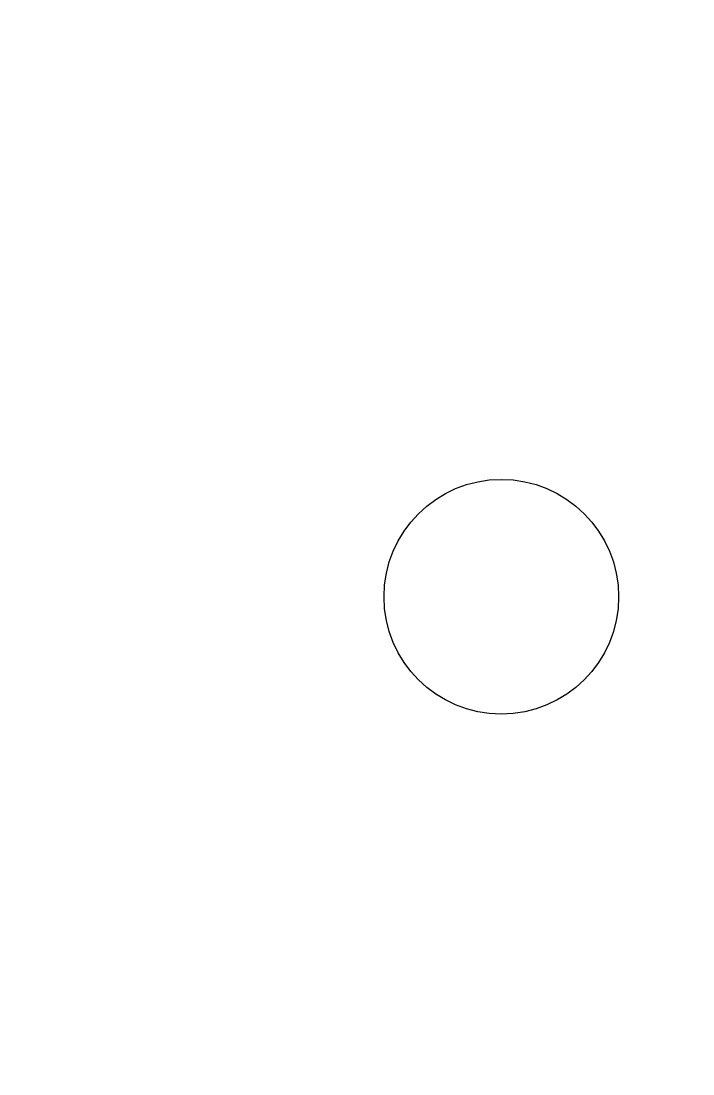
# Model space of a CAD drawing. Header units: millimetres. Extents: x -174 to 283928, y 1291 to 21053.
# Drawn here: x 9420.83 to 9426.13, y 20554.04 to 20562.32 of the extents above; entities that cross this region are included whole.
import ezdxf
from ezdxf.enums import TextEntityAlignment as Align

# ---------------------------------------------------------------- set-up
doc = ezdxf.new("R2010")
doc.units = ezdxf.units.MM
doc.layers.add('Enclosure', color=7, linetype='Continuous')
doc.styles.get("Standard").update_dxf_attribs({"font": 'arial.ttf'})

# ---------------------------------------------------------------- blocks, each defined once
blk = doc.blocks.new('*U215')
at = {"ltscale": 2}
blk.add_lwpolyline([(0, 20), (0, -20), (840, -20), (840, 20), (0, 20)], dxfattribs=at)
blk = doc.blocks.new('ZPS640HIC110_ENVOLVENTE')
at = {"layer": 'Enclosure'}
blk.add_circle((54.5294, 16.6194), 0.9237, dxfattribs=at)
blk = doc.blocks.new('ZPS640HIC110_ATT_DEF')
blk.add_wipeout([(0, 45), (80, 45), (80, -45), (0, -45)])
at = {"layer": 'Enclosure'}
blk.add_blockref('ZPS640HIC110_ENVOLVENTE', (0, 0), dxfattribs=at)
at = {"color": 3, "flags": 2}
blk.add_attdef('REFERENCE', text='', height=2.5, dxfattribs=at).set_placement((40.4979, 27.4175), align=Align.CENTER)

msp = doc.modelspace()

# ---------------------------------------------------------------- block references
at = {"color": 1}
msp.add_blockref('*U215', (9321.8528, 20541.1722), dxfattribs=at)

# ---------------------------------------------------------------- next in the draw order: block references
msp.add_blockref('ZPS640HIC110_ATT_DEF', (9370.0868, 20541.1722))

doc.saveas('drawing.dxf')
